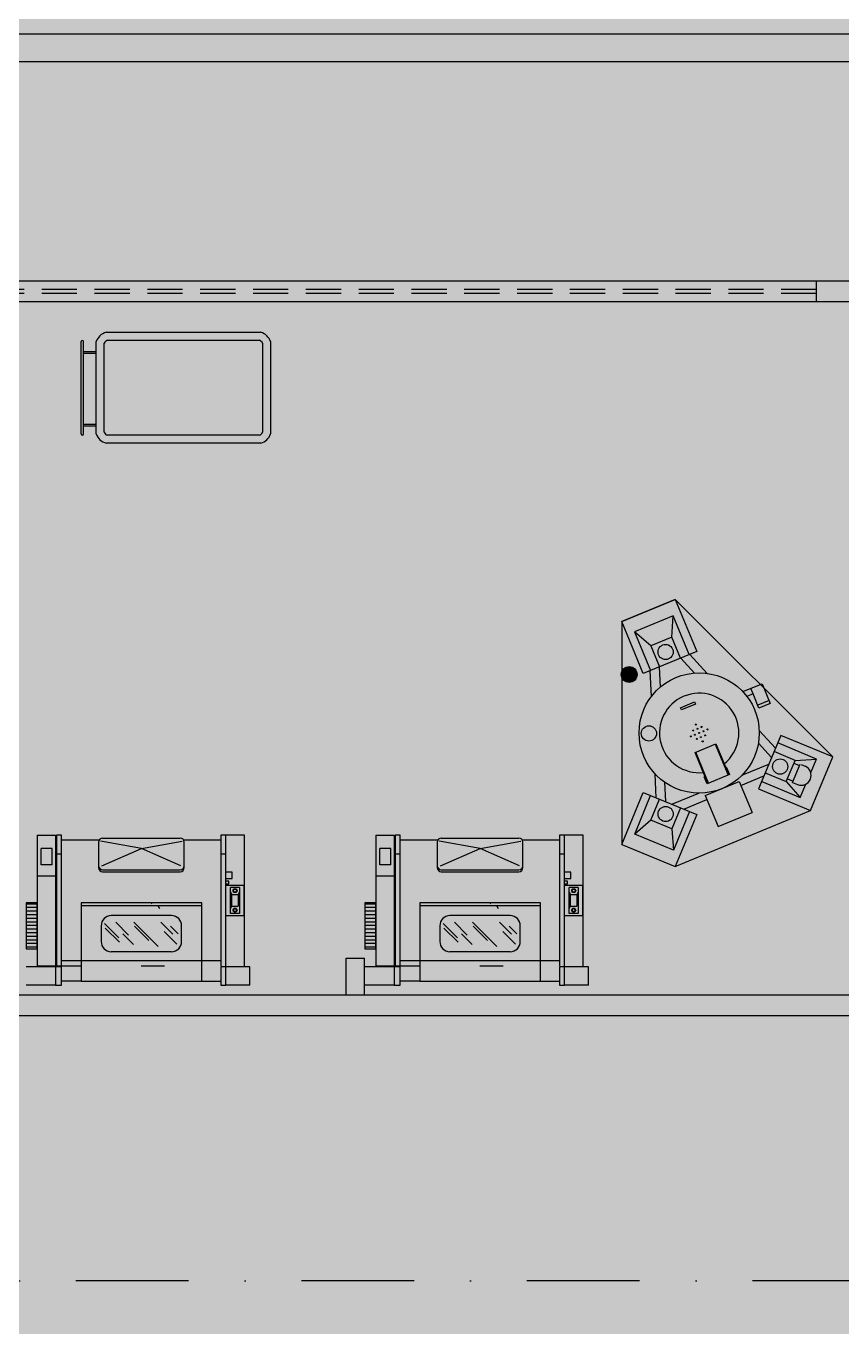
# Model space of a CAD drawing. Header units: centimetres. Extents: x 0 to 1099704, y -139216 to 99734.
# Drawn here: x 854134 to 854722, y 11758 to 12697 of the extents above; entities that cross this region are included whole.
import ezdxf

# ---------------------------------------------------------------- set-up
doc = ezdxf.new("R2010")
doc.units = ezdxf.units.CM
doc.header["$LTSCALE"] = 4
doc.linetypes.add('DASHDOT', pattern=[25.4, 12.7, -6.35, 0, -6.35])
doc.linetypes.add('DASHED2', pattern=[9.525, 6.35, -3.175])
for name, color, linetype in [('0.1', 1, 'Continuous'), ('0.2', 2, 'Continuous'), ('0.4', 4, 'Continuous'), ('0.6', 6, 'Continuous'), ('B-CORTE', 4, 'DASHDOT')]:
    doc.layers.add(name, color=color, linetype=linetype)

msp = doc.modelspace()

# ---------------------------------------------------------------- hatches: boundary and pattern name
at = {"layer": '0.2', "true_color": 0x000000}
h = msp.add_hatch(color=18, dxfattribs=at)
h.dxf.hatch_style = 1
h.paths.add_polyline_path([(857795.036, 12691.477), (852929.471, 12691.477), (852929.471, 12671.477), (857766.932, 12671.477), (856942.874, 10295.21), (856144.471, 10295.21), (856144.471, 10275.21), (856957.106, 10275.21)])
h = msp.add_hatch(color=18, dxfattribs=at)
h.dxf.hatch_style = 1
h.paths.add_polyline_path([(853733.768, 12513.013), (853693.768, 12513.013), (853693.768, 12488.013), (853708.768, 12488.013), (853708.768, 12498.013), (853733.768, 12498.013)])
h.paths.add_polyline_path([(854753.768, 11998.013), (854743.768, 11998.013), (854743.768, 12213.013), (854933.768, 12213.013), (854933.768, 11998.013), (854923.768, 11998.013), (854923.768, 11983.013), (854948.768, 11983.013), (854958.768, 11983.013), (854958.768, 11998.013), (854948.768, 11998.013), (854948.768, 12213.013), (855138.768, 12213.013), (855138.768, 11998.013), (855128.768, 11998.013), (855128.768, 11983.013), (855153.768, 11983.013), (856023.768, 11983.013), (856023.768, 11998.013), (855153.768, 11998.013), (855153.768, 12298.013), (855138.768, 12298.013), (855138.768, 12228.013), (854933.768, 12228.013), (854743.768, 12228.013), (854743.768, 12298.013), (854728.768, 12298.013), (854728.768, 11998.013), (853708.768, 11998.013), (853708.768, 12328.013), (853701.268, 12328.013), (853693.768, 12328.013), (853693.768, 11983.013), (854743.768, 11983.013), (854753.768, 11983.013)])
h.paths.add_polyline_path([(854821.268, 12513.013), (854743.768, 12513.013), (854703.768, 12513.013), (854703.768, 12498.013), (854728.768, 12498.013), (854821.268, 12498.013)])
h.paths.add_polyline_path([(855178.768, 12513.013), (855138.768, 12513.013), (855061.268, 12513.013), (855061.268, 12498.013), (855153.768, 12498.013), (855178.768, 12498.013)])
h.paths.add_polyline_path([(856683.768, 11998.013), (856683.768, 12048.013), (856668.768, 12048.013), (856668.768, 11998.013), (856298.768, 11998.013), (856298.768, 11983.013), (856353.768, 11983.013), (856353.768, 11791.695), (856368.768, 11791.695), (856368.768, 11983.013), (856668.768, 11983.013), (856668.768, 11885.513), (856683.768, 11885.513)])
h.paths.add_polyline_path([(856683.768, 11685.513), (856668.768, 11685.513), (856668.768, 11588.013), (856368.768, 11588.013), (856368.768, 11598.013), (856353.768, 11598.013), (856353.768, 11573.013), (856683.768, 11573.013)])
h.paths.add_polyline_path([(856368.768, 11791.695), (856353.768, 11791.695), (856353.768, 11718.013), (856368.768, 11718.013)])
h.paths.add_polyline_path([(856088.768, 11724.879), (856063.768, 11724.879), (856063.768, 11709.879), (856073.768, 11709.879), (856073.768, 11179.879), (856023.768, 11179.879), (856023.768, 11164.879), (856088.768, 11164.879)])
h.paths.add_polyline_path([(855843.768, 11179.879), (855793.768, 11179.879), (855793.768, 11709.879), (855963.768, 11709.879), (855963.768, 11724.879), (855778.768, 11724.879), (855768.768, 11724.879), (855768.768, 11709.879), (855778.768, 11709.879), (855778.768, 11179.879), (855703.768, 11179.879), (855703.768, 11164.879), (855793.768, 11164.879), (855843.768, 11164.879)])
h.paths.add_polyline_path([(855303.768, 11179.879), (855228.768, 11179.879), (855228.768, 11709.879), (855608.768, 11709.879), (855608.768, 11717.379), (855608.768, 11724.879), (855213.768, 11724.879), (855203.768, 11724.879), (855203.768, 11709.879), (855213.768, 11709.879), (855213.768, 11179.879), (855178.768, 11179.879), (855178.768, 11164.879), (855228.768, 11164.879), (855303.768, 11164.879)])
h.paths.add_polyline_path([(854998.768, 11179.879), (854963.768, 11179.879), (854963.768, 11709.879), (855103.768, 11709.879), (855103.768, 11724.879), (854948.768, 11724.879), (854938.768, 11724.879), (854938.768, 11709.879), (854948.768, 11709.879), (854948.768, 11179.879), (854898.768, 11179.879), (854898.768, 11164.879), (854963.768, 11164.879), (854998.768, 11164.879)])
h.paths.add_polyline_path([(854718.768, 11179.879), (854668.768, 11179.879), (854668.768, 11709.879), (854838.768, 11709.879), (854838.768, 11724.879), (854653.768, 11724.879), (854643.768, 11724.879), (854643.768, 11709.879), (854653.768, 11709.879), (854653.768, 11179.879), (854563.768, 11179.879), (854563.768, 11164.879), (854668.768, 11164.879), (854718.768, 11164.879)])
h.paths.add_polyline_path([(854363.768, 11179.879), (854273.768, 11179.879), (854273.768, 11709.879), (854543.768, 11709.879), (854543.768, 11724.879), (854258.768, 11724.879), (854248.768, 11724.879), (854248.768, 11709.879), (854258.768, 11709.879), (854258.768, 11179.879), (854133.768, 11179.879), (854133.768, 11164.879), (854273.768, 11164.879), (854363.768, 11164.879)])
h.paths.add_polyline_path([(853833.768, 11179.879), (853708.768, 11179.879), (853708.768, 11709.879), (854088.768, 11709.879), (854088.768, 11717.379), (854088.768, 11724.879), (853693.768, 11724.879), (853693.768, 11164.879), (853833.768, 11164.879)])
h.paths.add_polyline_path([(853751.971, 10290.21), (853659.471, 10290.21), (853659.471, 10870.21), (853669.471, 10870.21), (853669.471, 10885.21), (853644.471, 10885.21), (853644.471, 10605.21), (853634.471, 10605.21), (853634.471, 10590.21), (853644.471, 10590.21), (853644.471, 10290.21), (853444.471, 10290.21), (853444.471, 10590.21), (853544.471, 10590.21), (853544.471, 10605.21), (853429.471, 10605.21), (853429.471, 10275.21), (853659.471, 10275.21), (853751.971, 10275.21)])
h.paths.add_polyline_path([(854259.471, 10870.21), (854269.471, 10870.21), (854269.471, 10885.21), (854244.471, 10885.21), (854114.471, 10885.21), (854114.471, 10870.21), (854244.471, 10870.21), (854244.471, 10290.21), (854151.971, 10290.21), (854151.971, 10275.21), (854259.471, 10275.21), (854329.471, 10275.21), (854329.471, 10290.21), (854259.471, 10290.21)])
h.paths.add_polyline_path([(853914.471, 10885.21), (853769.471, 10885.21), (853769.471, 10870.21), (853914.471, 10870.21)])
h.paths.add_polyline_path([(854564.471, 10885.21), (854369.471, 10885.21), (854369.471, 10870.21), (854564.471, 10870.21)])
h.paths.add_polyline_path([(854609.471, 10290.21), (854529.471, 10290.21), (854529.471, 10275.21), (854609.471, 10275.21)])
h.paths.add_polyline_path([(855414.471, 10290.21), (855274.471, 10290.21), (855274.471, 10870.21), (855284.471, 10870.21), (855284.471, 10885.21), (855259.471, 10885.21), (855064.471, 10885.21), (855064.471, 10870.21), (855259.471, 10870.21), (855259.471, 10290.21), (854909.471, 10290.21), (854909.471, 10275.21), (855274.471, 10275.21), (855414.471, 10275.21)])
h.paths.add_polyline_path([(855809.471, 10870.21), (855819.471, 10870.21), (855819.471, 10885.21), (855794.471, 10885.21), (855384.471, 10885.21), (855384.471, 10870.21), (855794.471, 10870.21), (855794.471, 10290.21), (855654.471, 10290.21), (855654.471, 10275.21), (855809.471, 10275.21), (855919.471, 10275.21), (855919.471, 10290.21), (855809.471, 10290.21)])
h.paths.add_polyline_path([(856144.471, 10885.21), (855919.471, 10885.21), (855919.471, 10870.21), (856129.471, 10870.21), (856129.471, 10290.21), (856019.471, 10290.21), (856019.471, 10275.21), (856144.471, 10275.21)])
h.paths.add_polyline_path([(853126.768, 12268.013), (853126.768, 12498.013), (853316.768, 12498.013), (853316.768, 12268.013)], flags=16)
h.paths.add_polyline_path([(853261.268, 12259.513), (853261.268, 12263.513), (853259.768, 12263.513), (853259.768, 12263.313), (853261.068, 12263.313), (853261.068, 12259.713), (853214.468, 12259.713), (853214.468, 12263.313), (853215.768, 12263.313), (853215.768, 12263.513), (853214.268, 12263.513), (853214.268, 12259.513)])
h.paths.add_polyline_path([(853309.268, 12266.513), (853309.268, 12268.013), (853216.268, 12268.013), (853216.268, 12266.513)], flags=0)
h.paths.add_polyline_path([(853157.268, 12268.013), (853309.268, 12268.013), (853309.268, 12259.013), (853307.768, 12259.013), (853307.768, 12258.813), (853309.068, 12258.813), (853309.068, 12253.213), (853259.468, 12253.213), (853259.468, 12258.813), (853260.768, 12258.813), (853260.768, 12259.013), (853259.268, 12259.013), (853259.268, 12253.013), (853331.768, 12253.013), (853331.768, 12513.013), (853111.768, 12513.013), (853111.768, 12253.013), (853157.268, 12253.013), (853157.268, 12259.013)])
h.paths.add_polyline_path([(856153.768, 12488.013), (856168.768, 12488.013), (856168.768, 12498.013), (856668.768, 12498.013), (856668.768, 12448.013), (856683.768, 12448.013), (856683.768, 12513.013), (856153.768, 12513.013), (856128.768, 12513.013), (856128.768, 12498.013), (856153.768, 12498.013)])
at = {"layer": '0.2'}
h = msp.add_hatch(color=256, dxfattribs=at)
edge = h.paths.add_edge_path()
edge.add_arc((854568.668, 12229.123), 5.726, 0, 360)
at = {"layer": '0.2', "extrusion": (-5.38633e-14, 4.96161e-28, -1)}
h = msp.add_hatch(dxfattribs=at)
h.set_pattern_fill('GRATE', color=256, scale=3.271728, angle=-90)
h.set_pattern_definition([(359.99529, (-854537.4216, 16408.1704), (0.0002136, 2.5969337), []), (89.9953, (-854537.422, 16408.17), (-10.387735, 0.000854), [])])
h.paths.add_polyline_path([(-854133.8, 12064.419), (-854141.666, 12064.419), (-854141.666, 12031.047), (-854133.803, 12031.047)])
h = msp.add_hatch(dxfattribs=at)
h.set_pattern_fill('GRATE', color=256, scale=3.271728, angle=-90)
h.set_pattern_definition([(359.99529, (-854781.6837, 16408.1704), (0.0002136, 2.5969337), []), (89.9953, (-854781.684, 16408.17), (-10.387735, 0.000854), [])])
h.paths.add_polyline_path([(-854378.062, 12064.419), (-854385.929, 12064.419), (-854385.929, 12031.047), (-854378.065, 12031.047)])
at = {"layer": '0.2', "extrusion": (-5.38633e-14, 4.96545e-28, -1)}
msp.add_hatch(color=256, dxfattribs=at).paths.add_polyline_path([(-854364.501, 11998.013), (-854377.764, 11998.013), (-854377.764, 12024.54), (-854364.498, 12024.54)])
at = {"layer": '0.4', "true_color": 0xf8f3ec}
h = msp.add_hatch(color=7, dxfattribs=at)
h.dxf.hatch_style = 1
h.paths.add_polyline_path([(865654.487, 6328.003), (865654.487, 15549.552), (844265.68, 15549.552), (844265.68, 6328.003)])

# ---------------------------------------------------------------- linework, layer by layer
at = {"layer": '0.1', "linetype": 'DASHED2'}
for points in [[(854703.768, 12507.013), (853733.768, 12507.013)], [(854703.768, 12504.013), (853733.768, 12504.013)]]:
    msp.add_lwpolyline(points, dxfattribs=at)
at = {"layer": '0.2', "extrusion": (4.01031e-05, -4.17852e-05, 1)}
for p, q in [((854173.352, 12402.782, 0.003), (854173.352, 12469.314, 0.006)), ((854175.067, 12402.782, 0.003), (854175.067, 12469.314, 0.006)), ((854184.294, 12402.782, 0.003), (854184.294, 12469.314, 0.005)), ((854190.008, 12403.929, 0.002), (854190.008, 12468.167, 0.005)), ((854191.338, 12476.048, 0.005), (854302.964, 12476.048, 0.001)), ((854192.326, 12470.334, 0.005), (854301.976, 12470.334, 0.001)), ((854304.294, 12468.167, 0), (854304.294, 12403.929, -0.002)), ((854310.008, 12469.314, 0), (854310.008, 12402.782, -0.002)), ((854175.067, 12462.211, 0.005), (854184.294, 12462.211, 0.005)), ((854175.067, 12461.068, 0.005), (854184.294, 12461.068, 0.005)), ((854175.067, 12409.641, 0.003), (854184.294, 12409.641, 0.003)), ((854175.067, 12408.498, 0.003), (854184.294, 12408.498, 0.003)), ((854301.976, 12401.762, -0.002), (854192.326, 12401.762, 0.002)), ((854302.964, 12396.048, -0.002), (854191.338, 12396.048, 0.002))]:
    msp.add_line(p, q, dxfattribs=at)
at = {"layer": '0.2'}
for p, q in [((854563.282, 12267.301, 0), (854601.827, 12283.27)), ((854601.827, 12283.27), (854617.377, 12245.739)), ((854600.494, 12271.428), (854572.6, 12259.871)), ((854599.408, 12256.122), (854600.494, 12271.428)), ((854612.052, 12243.533), (854600.494, 12271.428)), ((854578.831, 12229.769), (854563.282, 12267.301, 0)), ((854584.193, 12249.818), (854572.6, 12259.871)), ((854572.6, 12259.871), (854584.157, 12231.976)), ((854599.408, 12256.122), (854584.193, 12249.818)), ((854605.712, 12240.906), (854599.408, 12256.122)), ((854617.377, 12245.739), (854578.831, 12229.769)), ((854584.193, 12249.818), (854590.496, 12234.602)), ((854624.831, 12229.932), (854612.327, 12243.647)), ((854590.351, 12234.542), (854591.028, 12219.944)), ((854605.857, 12240.966), (854615.702, 12230.167)), ((854584.74, 12213.322), (854583.881, 12231.861)), ((854650.663, 12216.741), (854664.49, 12222.47)), ((854658.056, 12215.05), (854653.652, 12213.226)), ((854658.056, 12215.05), (854656.375, 12219.108)), ((854662.259, 12204.907), (854658.056, 12215.05)), ((854664.49, 12222.47), (854670.374, 12208.269, 0)), ((854605.682, 12205.121), (854615.826, 12209.323)), ((854606.313, 12203.599), (854605.682, 12205.121)), ((854616.456, 12207.802), (854606.313, 12203.599)), ((854615.826, 12209.323), (854616.456, 12207.802)), ((854669.533, 12210.298, 0), (854661.418, 12206.935)), ((854670.374, 12208.269, 0), (854662.259, 12204.907)), ((854674.142, 12175.844, 0), (854662.496, 12188.618)), ((854616.234, 12172.768), (854631.246, 12178.988)), ((854630.739, 12178.778), (854639.985, 12156.462)), ((854631.246, 12178.988), (854640.492, 12156.672)), ((854661.888, 12179.507), (854671.358, 12169.12, 0)), ((854677.996, 12185.149, 0), (854662.032, 12146.601)), ((854703.698, 12168.118, 0), (854675.79, 12179.824, 0)), ((854715.53, 12169.606, 0), (854677.996, 12185.149, 0)), ((854625.479, 12150.452), (854616.234, 12172.768)), ((854625.987, 12150.663), (854616.741, 12172.979)), ((854688.387, 12167.098, 0), (854673.165, 12173.483, 0)), ((854682.016, 12151.911, 0), (854688.387, 12167.098, 0)), ((854688.387, 12167.098, 0), (854703.698, 12168.118, 0)), ((854699.566, 12131.057, 0), (854715.53, 12169.606, 0)), ((854699.622, 12158.401, 0), (854703.698, 12168.118, 0)), ((854588.13, 12140.208), (854587.33, 12157.476)), ((854622.793, 12158.372), (854622.285, 12158.162)), ((854637.298, 12164.381), (854636.791, 12164.171)), ((854638.898, 12161.954), (854638.391, 12161.744)), ((854638.898, 12161.954), (854640.999, 12156.882)), ((854650.022, 12156.464), (854669.45, 12164.514, 0)), ((854666.863, 12158.267, 0), (854682.016, 12151.911, 0)), ((854686.491, 12151.224, 0), (854692.012, 12164.387, 0)), ((854687.537, 12165.073, 0), (854691.587, 12163.375, 0)), ((854692.633, 12164.127, 0), (854696.177, 12162.64, 0)), ((854594.203, 12151.464), (854594.854, 12137.424)), ((854623.378, 12155.524), (854622.871, 12155.314)), ((854624.972, 12150.242), (854622.871, 12155.314)), ((854623.486, 12141.782), (854648.033, 12151.953)), ((854640.999, 12156.882), (854624.972, 12150.242)), ((854648.033, 12151.953), (854657.321, 12129.535)), ((854649.251, 12149.014), (854665.886, 12155.906)), ((854664.238, 12151.926), (854692.018, 12140.274, 0)), ((854682.016, 12151.911, 0), (854692.018, 12140.274, 0)), ((854682.866, 12153.936, 0), (854686.916, 12152.237, 0)), ((854686.491, 12151.224, 0), (854690.035, 12149.738, 0)), ((854692.018, 12140.274, 0), (854696.094, 12149.991, 0)), ((854563.282, 12106.528, 0), (854578.825, 12144.062)), ((854572.699, 12113.844), (854584.125, 12141.793)), ((854578.825, 12144.062), (854617.373, 12128.098)), ((854584.245, 12123.951), (854590.491, 12139.231)), ((854599.46, 12135.516), (854618.889, 12143.566)), ((854608.068, 12131.952), (854624.703, 12138.844)), ((854623.486, 12141.782), (854632.773, 12119.365)), ((854662.032, 12146.601), (854699.566, 12131.057, 0)), ((854605.708, 12132.929), (854599.489, 12117.719)), ((854612.074, 12130.367), (854600.648, 12102.418)), ((854632.773, 12119.365), (854657.321, 12129.535)), ((854584.245, 12123.951), (854572.699, 12113.844)), ((854599.489, 12117.719), (854584.245, 12123.951)), ((854617.373, 12128.098), (854601.83, 12090.564)), ((854141.666, 12113.217, 0), (854154.93, 12113.217, 0)), ((854141.666, 12113.217, 0), (854141.666, 12018.896, 0)), ((854154.93, 12113.217, 0), (854154.93, 12018.896, 0)), ((854155.656, 12113.217, 0), (854155.656, 12018.896, 0)), ((854159.283, 12113.217, 0), (854155.656, 12113.217, 0)), ((854159.283, 12018.896, 0), (854159.283, 12113.217, 0)), ((854188.879, 12111.112, 0), (854244.818, 12111.112, 0)), ((854274.236, 12113.217, 0), (854274.236, 12018.896, 0)), ((854291.127, 12113.217, 0), (854274.236, 12113.217, 0)), ((854277.864, 12018.896, 0), (854277.864, 12113.217, 0)), ((854291.127, 12018.896, 0), (854291.127, 12113.217, 0)), ((854385.929, 12113.217, 0), (854399.192, 12113.217, 0)), ((854385.929, 12113.217, 0), (854385.929, 12018.896, 0)), ((854399.192, 12113.217, 0), (854399.192, 12018.896, 0)), ((854399.918, 12113.217, 0), (854399.918, 12018.896, 0)), ((854403.546, 12113.217, 0), (854399.918, 12113.217, 0)), ((854403.546, 12018.896, 0), (854403.546, 12113.217, 0)), ((854433.141, 12111.112, 0), (854489.08, 12111.112, 0)), ((854518.498, 12113.217, 0), (854518.498, 12018.896, 0)), ((854535.39, 12113.217, 0), (854518.498, 12113.217, 0)), ((854522.126, 12018.896, 0), (854522.126, 12113.217, 0)), ((854535.39, 12018.896, 0), (854535.39, 12113.217, 0)), ((854600.648, 12102.418), (854572.699, 12113.844)), ((854599.489, 12117.719), (854600.648, 12102.418)), ((854152.536, 12103.473, 0), (854144.519, 12103.473, 0)), ((854144.519, 12091.768, 13.264), (854144.519, 12103.473, 13.264)), ((854152.536, 12091.768, 0), (854152.536, 12103.473, 0)), ((854186.365, 12109.661, 0), (854159.283, 12109.661, 0)), ((854185.976, 12108.21, 0), (854185.976, 12089.707, 0)), ((854216.848, 12103.569, 0), (854187.434, 12108.921, 0)), ((854188.314, 12091.079, 0), (854216.848, 12103.569, 0)), ((854216.848, 12103.569, 0), (854246.262, 12108.921, 0)), ((854245.382, 12091.079, 0), (854216.848, 12103.569, 0)), ((854274.236, 12109.661, 0), (854247.331, 12109.661, 0)), ((854247.72, 12089.707, 0), (854247.72, 12108.21, 0)), ((854396.798, 12103.473, 0), (854388.781, 12103.473, 0)), ((854388.781, 12091.768, 13.264), (854388.781, 12103.473, 13.264)), ((854396.798, 12091.768, 0), (854396.798, 12103.473, 0)), ((854430.627, 12109.661, 0), (854403.546, 12109.661, 0)), ((854430.239, 12108.21, 0), (854430.239, 12089.707, 0)), ((854461.11, 12103.569, 0), (854431.696, 12108.921, 0)), ((854432.577, 12091.079, 0), (854461.11, 12103.569, 0)), ((854461.11, 12103.569, 0), (854490.524, 12108.921, 0)), ((854489.644, 12091.079, 0), (854461.11, 12103.569, 0)), ((854518.498, 12109.661, 0), (854491.593, 12109.661, 0)), ((854491.982, 12089.707, 0), (854491.982, 12108.21, 0)), ((854152.536, 12091.768, 0), (854144.519, 12091.768, 0)), ((854155.656, 12099.794, 0), (854159.283, 12099.794, 0)), ((854274.236, 12099.794, 0), (854277.864, 12099.794, 0)), ((854396.798, 12091.768, 0), (854388.781, 12091.768, 0)), ((854399.918, 12099.794, 0), (854403.546, 12099.794, 0)), ((854518.498, 12099.794, 0), (854522.126, 12099.794, 0)), ((854141.666, 12083.832, 0), (854154.93, 12083.832, 0)), ((854188.879, 12088.256, 0), (854244.818, 12088.256, 0)), ((854188.879, 12086.805, 0), (854244.818, 12086.805, 0)), ((854282.217, 12086.372, 0), (854277.864, 12086.372, 0)), ((854282.217, 12082.018, 0), (854282.217, 12086.372, 0)), ((854385.929, 12083.832, 0), (854399.192, 12083.832, 0)), ((854433.141, 12088.256, 0), (854489.08, 12088.256, 0)), ((854433.141, 12086.805, 0), (854489.08, 12086.805, 0)), ((854526.479, 12086.372, 0), (854522.126, 12086.372, 0)), ((854526.479, 12082.018, 0), (854526.479, 12086.372, 0)), ((854277.864, 12082.018, 0), (854282.217, 12082.018, 0)), ((854279.823, 12080.096, 0), (854277.864, 12080.096, 0)), ((854277.864, 12078.137, 0), (854279.823, 12078.137, 0)), ((854290.923, 12076.867, 0), (854277.864, 12076.867, 0)), ((854279.823, 12078.137, 0), (854279.823, 12080.096, 0)), ((854281.103, 12056.72, 0), (854281.103, 12075.497, 0)), ((854287.685, 12075.497, 0), (854281.103, 12075.497, 0)), ((854287.685, 12075.497, 0), (854287.685, 12056.72, 0)), ((854290.923, 12055.246, 0), (854290.923, 12076.867, 0)), ((854522.126, 12082.018, 0), (854526.479, 12082.018, 0)), ((854524.085, 12080.096, 0), (854522.126, 12080.096, 0)), ((854522.126, 12078.137, 0), (854524.085, 12078.137, 0)), ((854535.186, 12076.867, 0), (854522.126, 12076.867, 0)), ((854524.085, 12078.137, 0), (854524.085, 12080.096, 0)), ((854525.365, 12056.72, 0), (854525.365, 12075.497, 0)), ((854531.947, 12075.497, 0), (854525.365, 12075.497, 0)), ((854531.947, 12075.497, 0), (854531.947, 12056.72, 0)), ((854535.186, 12055.246, 0), (854535.186, 12076.867, 0)), ((854173.316, 12064.393, 0), (854173.316, 12007.801, 0)), ((854260.38, 12064.393, 0), (854173.316, 12064.393, 0)), ((854224.366, 12063.727, 0), (854224.452, 12063.727, 0)), ((854260.38, 12007.801, 0), (854260.38, 12064.393, 0)), ((854281.103, 12072.288, 0), (854282.053, 12070.386, 0)), ((854281.729, 12068.247, 0), (854281.729, 12063.969, 0)), ((854282.053, 12068.485, 0), (854281.967, 12068.485, 0)), ((854282.053, 12061.83, 0), (854282.053, 12070.386, 0)), ((854282.053, 12070.386, 0), (854286.734, 12070.386, 0)), ((854287.685, 12072.288, 0), (854286.734, 12070.386, 0)), ((854286.734, 12070.386, 0), (854286.734, 12061.83, 0)), ((854417.578, 12064.393, 0), (854417.578, 12007.801, 0)), ((854504.643, 12064.393, 0), (854417.578, 12064.393, 0)), ((854468.628, 12063.727, 0), (854468.714, 12063.727, 0)), ((854504.643, 12007.801, 0), (854504.643, 12064.393, 0)), ((854525.365, 12072.288, 0), (854526.315, 12070.386, 0)), ((854525.992, 12068.247, 0), (854525.992, 12063.969, 0)), ((854526.315, 12068.485, 0), (854526.229, 12068.485, 0)), ((854526.315, 12061.83, 0), (854526.315, 12070.386, 0)), ((854526.315, 12070.386, 0), (854530.996, 12070.386, 0)), ((854531.947, 12072.288, 0), (854530.996, 12070.386, 0)), ((854530.996, 12070.386, 0), (854530.996, 12061.83, 0)), ((854260.38, 12062.216, 0), (854173.316, 12062.216, 0)), ((854238.614, 12055.101, 0), (854195.082, 12055.101, 0)), ((854230.083, 12059.924, 0), (854229.132, 12061.825, 0)), ((854277.864, 12055.246, 0), (854290.923, 12055.246, 0)), ((854281.103, 12059.928, 0), (854282.053, 12061.83, 0)), ((854287.685, 12056.72, 0), (854281.103, 12056.72, 0)), ((854282.053, 12061.83, 0), (854286.734, 12061.83, 0)), ((854504.643, 12062.216, 0), (854417.578, 12062.216, 0)), ((854482.876, 12055.101, 0), (854439.344, 12055.101, 0)), ((854474.345, 12059.924, 0), (854473.394, 12061.825, 0)), ((854522.126, 12055.246, 0), (854535.186, 12055.246, 0)), ((854525.365, 12059.928, 0), (854526.315, 12061.83, 0)), ((854531.947, 12056.72, 0), (854525.365, 12056.72, 0)), ((854526.315, 12061.83, 0), (854530.996, 12061.83, 0)), ((854187.827, 12047.846, 0), (854187.827, 12036.358, 0)), ((854190.292, 12049.419, 0), (854200.553, 12039.159, 0)), ((854190.764, 12046.115, 0), (854201.024, 12035.854, 0)), ((854198.312, 12050.363, 0), (854207.546, 12041.129, 0)), ((854211.521, 12050.363, 0), (854228.964, 12032.92, 0)), ((854211.993, 12047.531, 0), (854222.253, 12037.27, 0)), ((854230.863, 12050.363, 0), (854239.584, 12041.642, 0)), ((854237.939, 12047.531, 0), (854243.463, 12042.033, 0)), ((854245.87, 12036.358, 0), (854245.87, 12047.846, 0)), ((854432.089, 12047.846, 0), (854432.089, 12036.358, 0)), ((854434.554, 12049.419, 0), (854444.815, 12039.159, 0)), ((854435.026, 12046.115, 0), (854445.286, 12035.854, 0)), ((854442.574, 12050.363, 0), (854451.809, 12041.129, 0)), ((854455.783, 12050.363, 0), (854473.226, 12032.92, 0)), ((854456.255, 12047.531, 0), (854466.515, 12037.27, 0)), ((854475.125, 12050.363, 0), (854483.847, 12041.642, 0)), ((854482.201, 12047.531, 0), (854487.725, 12042.033, 0)), ((854490.132, 12036.358, 0), (854490.132, 12047.846, 0)), ((854203.501, 12041.866, 0), (854211.197, 12034.171, 0)), ((854233.222, 12043.754, 0), (854242.456, 12034.52, 0)), ((854447.763, 12041.866, 0), (854455.459, 12034.171, 0)), ((854477.484, 12043.754, 0), (854486.718, 12034.52, 0)), ((854238.614, 12029.103, 0), (854195.082, 12029.103, 0)), ((854482.876, 12029.103, 0), (854439.344, 12029.103, 0)), ((854141.666, 12018.896, 0), (854173.316, 12018.896, 0)), ((854274.236, 12022.452, 0), (854159.283, 12022.452, 0)), ((854216.634, 12018.892, 0), (854233.526, 12018.892, 0)), ((854295.002, 12018.248, 0), (854277.773, 12018.248, 0)), ((854295.002, 12004.984, 0), (854295.002, 12018.248, 0)), ((854385.929, 12018.896, 0), (854417.578, 12018.896, 0)), ((854518.498, 12022.452, 0), (854403.546, 12022.452, 0)), ((854460.897, 12018.892, 0), (854477.788, 12018.892, 0)), ((854539.264, 12018.248, 0), (854522.035, 12018.248, 0)), ((854539.264, 12004.984, 0), (854539.264, 12018.248, 0)), ((854173.316, 12007.801, 0), (854159.283, 12007.801, 0)), ((854173.316, 12007.801, 0), (854260.38, 12007.801, 0)), ((854260.38, 12007.801, 0), (854274.236, 12007.801, 0)), ((854417.578, 12007.801, 0), (854403.546, 12007.801, 0)), ((854417.578, 12007.801, 0), (854504.643, 12007.801, 0)), ((854504.643, 12007.801, 0), (854518.498, 12007.801, 0)), ((854295.002, 12004.984, 0), (854277.773, 12004.987, 0)), ((854539.264, 12004.984, 0), (854522.035, 12004.987, 0))]:
    msp.add_line(p, q, dxfattribs=at)
at = {"layer": '0.2', "extrusion": (-5.38633e-14, 4.96161e-28, -1)}
for p, q in [((854154.93, 12018.251, 0), (854133.804, 12018.249, 0)), ((854399.192, 12018.251, 0), (854378.066, 12018.249, 0)), ((854154.93, 12004.987, 0), (854133.805, 12004.987, 0)), ((854399.192, 12004.987, 0), (854378.067, 12004.987, 0))]:
    msp.add_line(p, q, dxfattribs=at)
at = {"layer": '0.2', "extrusion": (-5.38633e-14, 4.95547e-28, -1)}
for p, q in [((854364.501, 12024.54, 0), (854377.764, 12024.54)), ((854364.501, 11998.013, 0), (854364.501, 12024.54, 0)), ((854377.764, 11998.013, 0), (854377.764, 12024.54, 0)), ((854364.501, 11998.013, 0), (854377.764, 11998.013))]:
    msp.add_line(p, q, dxfattribs=at)
at = {"layer": '0.2', "elevation": 0}
msp.add_lwpolyline([(854715.53, 12169.606), (854601.827, 12283.27), (854563.282, 12267.301), (854563.282, 12106.528), (854601.83, 12090.564), (854699.566, 12131.057), (854715.53, 12169.606)], dxfattribs=at)
for points in [[(854285.045, 12074.249), (854285.697, 12073.12), (854285.045, 12071.991), (854283.742, 12071.991), (854283.09, 12073.12), (854283.742, 12074.249)], [(854529.307, 12074.249), (854529.959, 12073.12), (854529.307, 12071.991), (854528.004, 12071.991), (854527.352, 12073.12), (854528.004, 12074.249)], [(854133.803, 12031.047), (854141.666, 12031.047), (854141.666, 12064.419), (854133.8, 12064.419)], [(854378.065, 12031.047), (854385.929, 12031.047), (854385.929, 12064.419), (854378.062, 12064.419)], [(854285.045, 12057.967), (854285.697, 12059.096), (854285.045, 12060.225), (854283.742, 12060.225), (854283.09, 12059.096), (854283.742, 12057.967)], [(854529.307, 12057.967), (854529.959, 12059.096), (854529.307, 12060.225), (854528.004, 12060.225), (854527.352, 12059.096), (854528.004, 12057.967)], [(854154.93, 12004.987), (854159.283, 12004.987), (854159.283, 12018.251), (854154.93, 12018.251)], [(854274.236, 12004.987), (854277.773, 12004.987), (854277.773, 12018.251), (854274.236, 12018.251)], [(854399.192, 12004.987), (854403.546, 12004.987), (854403.546, 12018.251), (854399.192, 12018.251)], [(854518.498, 12004.987), (854522.035, 12004.987), (854522.035, 12018.251), (854518.498, 12018.251)]]:
    msp.add_lwpolyline(points, close=True, dxfattribs=at)
at = {"layer": '0.2'}
for centre, radius in [((854594.952, 12245.362), 5.49), ((854568.668, 12229.123, 0), 5.726), ((854619.159, 12186.935), 43.37), ((854582.927, 12186.616), 5.49), ((854614.855, 12188.717), 0.349), ((854616.116, 12185.674), 0.349), ((854616.638, 12193.021), 0.349), ((854617.898, 12189.978), 0.349), ((854619.159, 12186.935), 0.349), ((854620.941, 12191.239), 0.349), ((854622.202, 12188.196), 0.349), ((854623.463, 12185.153), 0.349), ((854625.245, 12189.456), 0.349), ((854613.073, 12184.413), 0.349), ((854617.377, 12182.631), 0.349), ((854620.42, 12183.892), 0.349), ((854621.681, 12180.849), 0.349), ((854677.591, 12162.697, 0), 5.49), ((854594.976, 12128.44), 5.49), ((854284.394, 12073.12, 0), 1.426), ((854284.394, 12073.12, 0), 1.129), ((854528.656, 12073.12, 0), 1.426), ((854528.656, 12073.12, 0), 1.129), ((854284.394, 12059.096, 0), 1.426), ((854284.394, 12059.096, 0), 1.129), ((854528.656, 12059.096, 0), 1.426), ((854528.656, 12059.096, 0), 1.129)]:
    msp.add_circle(centre, radius, dxfattribs=at)
at = {"layer": '0.2', "extrusion": (4.00962e-05, 4.17918e-05, 1)}
for centre, radius, start, end in [((854174.203, 12469.313, 34.773), 0.857, 0.009425, 180.009425), ((854194.346, 12465.844, 34.773), 4.925, 114.286163, 151.876888)]:
    msp.add_arc(centre, radius, start, end, dxfattribs=at)
at = {"layer": '0.2', "extrusion": (4.01031e-05, -4.17852e-05, 1)}
for centre, radius, start, end in [((854194.35, 12465.846, 33.74), 10.639, 106.450249, 160.963818), ((854299.95, 12465.846, 33.74), 4.925, 28.132537, 65.723262), ((854299.95, 12465.846, 33.74), 10.639, 19.036182, 73.549752), ((854174.209, 12402.783, 33.74), 0.857, 180, 0), ((854194.35, 12406.253, 33.74), 10.639, 199.036182, 253.549752), ((854194.35, 12406.253, 33.74), 4.925, 208.132537, 245.723262), ((854299.95, 12406.253, 33.74), 4.925, 294.276738, 331.867463), ((854299.95, 12406.253, 33.74), 10.639, 286.450249, 340.963818)]:
    msp.add_arc(centre, radius, start, end, dxfattribs=at)
at = {"layer": '0.2'}
for centre, radius, start, end in [((854619.159, 12186.935), 28.657, 308.975409, 276.034018), ((854692.795, 12156.319, 0), 7.137, 247.24452, 67.24452), ((854188.879, 12108.21, 0), 2.902, 90, 180), ((854244.818, 12108.21, 0), 2.902, 0, 90), ((854433.141, 12108.21, 0), 2.902, 90, 180), ((854489.08, 12108.21, 0), 2.902, 0, 90), ((854188.879, 12091.158, 0), 2.902, 180, 270), ((854188.879, 12089.707, 0), 2.902, 180, 270), ((854244.818, 12091.158, 0), 2.902, 270, 0), ((854244.818, 12089.707, 0), 2.902, 270, 0), ((854433.141, 12091.158, 0), 2.902, 180, 270), ((854433.141, 12089.707, 0), 2.902, 180, 270), ((854489.08, 12091.158, 0), 2.902, 270, 0), ((854489.08, 12089.707, 0), 2.902, 270, 0), ((854224.366, 12063.964, 0), 0.238, 180, 270), ((854281.967, 12068.247, 0), 0.238, 90, 180), ((854468.628, 12063.964, 0), 0.238, 180, 270), ((854526.229, 12068.247, 0), 0.238, 90, 180), ((854195.082, 12047.846, 0), 7.255, 90, 180), ((854238.614, 12047.846, 0), 7.255, 0, 90), ((854439.344, 12047.846, 0), 7.255, 90, 180), ((854482.876, 12047.846, 0), 7.255, 0, 90), ((854195.082, 12036.358, 0), 7.255, 180, 270), ((854238.614, 12036.358, 0), 7.255, 270, 0), ((854439.344, 12036.358, 0), 7.255, 180, 270), ((854482.876, 12036.358, 0), 7.255, 270, 0)]:
    msp.add_arc(centre, radius, start, end, dxfattribs=at)
at = {"layer": '0.6'}
msp.add_line((854703.768, 12498.013), (854703.768, 12513.013), dxfattribs=at)
for points in [[(852904.471, 12691.477), (857795.036, 12691.477), (856957.106, 10275.21)], [(852929.471, 12671.477), (857766.932, 12671.477), (856942.874, 10295.21)], [(854703.768, 12513.013), (853733.768, 12513.013)], [(854743.768, 12513.013), (854703.768, 12513.013)], [(854703.768, 12498.013), (853733.768, 12498.013)], [(854728.768, 12498.013), (854703.768, 12498.013)], [(853708.768, 11998.013), (854728.768, 11998.013), (854728.768, 12298.013)], [(853693.768, 11983.013), (854743.768, 11983.013)]]:
    msp.add_lwpolyline(points, dxfattribs=at)
at = {"layer": 'B-CORTE', "ltscale": 1.6}
msp.add_line((857666.746, 11791.695), (851172.306, 11791.695), dxfattribs=at)

doc.saveas('drawing.dxf')
